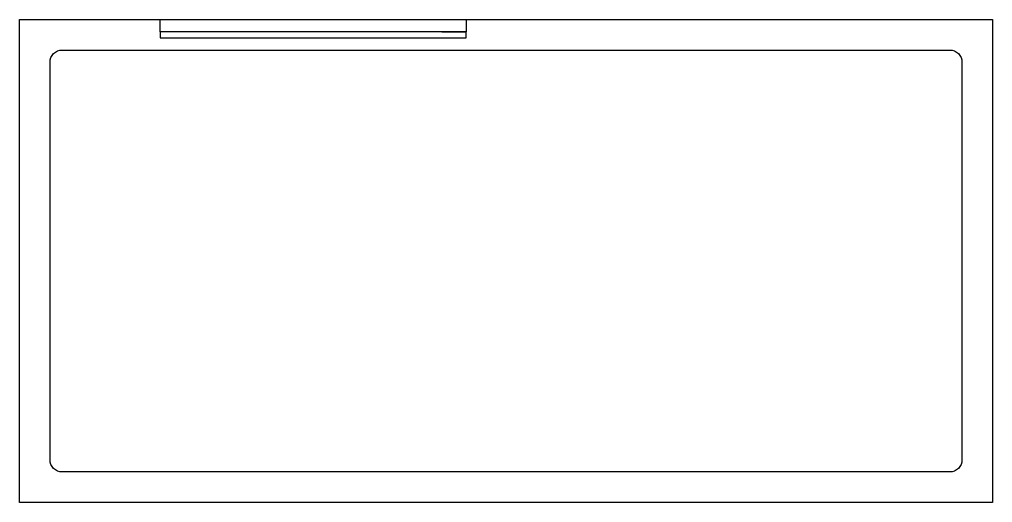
# Model space of a CAD drawing. Header units: millimetres. Extents: x -92 to 67, y -50 to 29.
import ezdxf

# ---------------------------------------------------------------- set-up
doc = ezdxf.new("R2010")
doc.units = ezdxf.units.MM
doc.layers.get('0').update_dxf_attribs({"linetype": 'CONTINUOUS'})

msp = doc.modelspace()

# ---------------------------------------------------------------- linework, layer by layer
for p, q in [((-69, 27), (-69, 29)), ((-69, 29), (-19, 29)), ((-19, 29), (-19, 27)), ((-65, 27), (-69, 27)), ((-19, 27), (-69, 27)), ((-19, 27), (-69, 27)), ((-69, 27), (-69, 26)), ((-69, 26), (-19, 26)), ((-23, 27), (-19, 27)), ((-19, 26), (-19, 27))]:
    msp.add_line(p, q)
msp.add_lwpolyline([(-92, 29), (67, 29), (67, -50), (-92, -50)], close=True)
msp.add_lwpolyline([(60, 24, -0.414214), (62, 22), (62, -43, -0.414214), (60, -45), (-85, -45, -0.414214), (-87, -43), (-87, 22, -0.414214), (-85, 24)], format="xyb", close=True)

doc.saveas('drawing.dxf')
